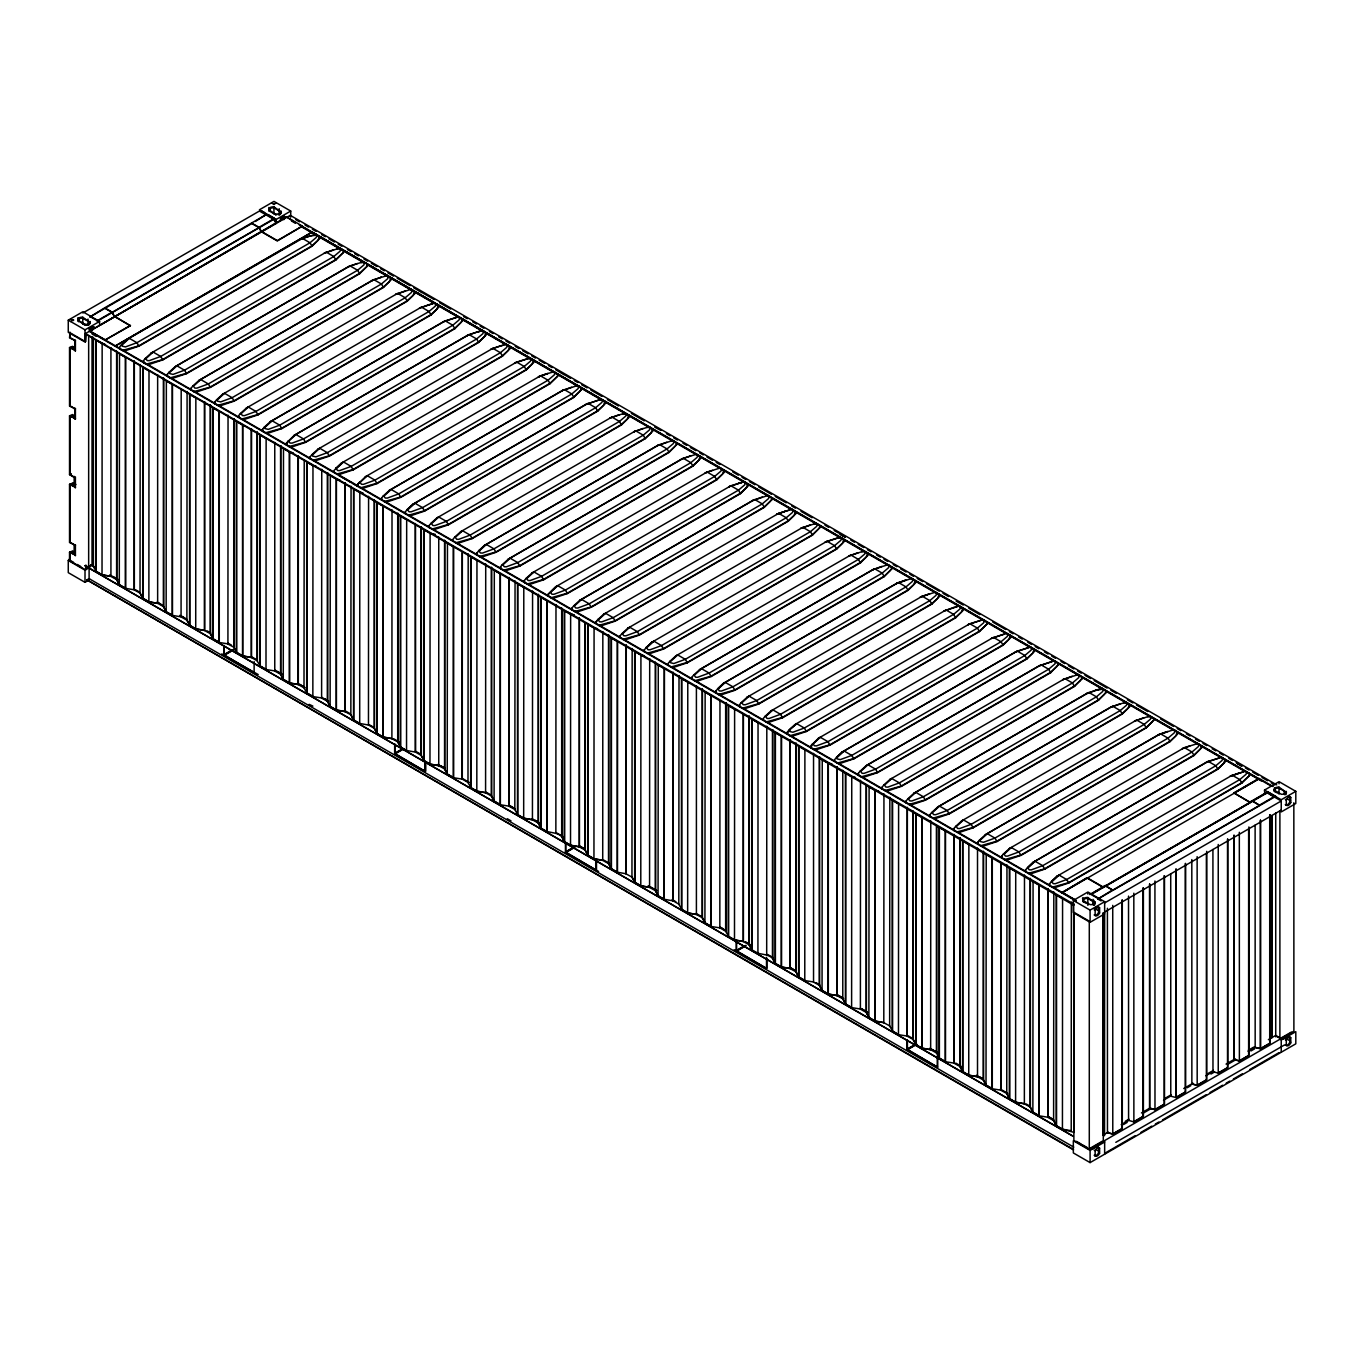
<?xml version="1.0" encoding="UTF-8"?>
<svg xmlns="http://www.w3.org/2000/svg" width="1364" height="1364" viewBox="0 0 1364 1364"><rect width="100%" height="100%" fill="white"/><g stroke="black" fill="none" stroke-linecap="round" stroke-linejoin="round"><path stroke-width="1.5" d="M74.168 339.892C77.884 346.848 71.184 349.747 73.196 347.581M73.588 348.451L73.605 347.087L73.826 347.939M74.168 408.143C77.884 415.082 71.184 417.998 73.196 415.832M72.104 415.85L73.826 416.19M72.07 484.868C75.77 482.703 70.331 485.908 72.974 483.18M72.07 552.761L73.196 552.25M72.104 552.267L74.15 552.369L74.168 544.56M146.17 364.171L162.606 359.602L335.697 259.654L343.472 252.408L335.885 259.961L162.793 359.891L149.699 364.273L145.385 363.728M169.971 377.913L186.408 373.344L359.499 273.414L367.274 266.151L359.687 273.704L186.595 373.634L173.518 378.016L169.596 377.709M193.773 391.656L210.209 387.086L383.301 287.156L389.234 281.717L390.888 277.847L391.076 279.893L383.489 287.446L210.397 387.376L197.32 391.758L193.603 391.553M217.575 405.398L234.011 400.828L407.12 300.898L413.053 295.459L414.707 291.589L414.878 293.635L407.29 301.188L234.199 401.135L221.121 405.5L217.336 405.261M360.403 487.869L376.839 483.282L549.931 383.352L557.706 376.106L550.118 383.642L377.027 483.589L363.949 487.971L359.96 487.596M1052.156 887.248L1068.609 882.679L1241.7 782.731L1249.458 775.485L1241.871 783.038L1068.779 882.968L1055.702 887.35L1052.19 886.958M122.368 350.429L138.804 345.859L311.896 245.912L317.829 240.49L319.483 236.62L319.67 238.666L312.083 246.219L138.975 346.149L125.897 350.531L122.368 350.429L119.844 348.979L119.657 346.933L121.498 344.717M337.232 248.811L340.676 248.828M361.034 262.553L364.478 262.57M503.862 345.007L499.582 346.183M599.103 399.908L602.615 400.078L599.103 399.908L585.991 404.358L412.9 504.288L406.983 509.744L413.07 504.203M646.724 427.392L650.134 427.495M670.474 441.203L673.935 441.237M861.809 551.67L865.27 551.704M1004.467 634.038L991.372 638.403L1006.956 633.22M1052.07 661.523L1038.993 665.905L1054.577 660.722M1075.872 675.265L1079.316 675.282M1099.896 689.025L1095.582 690.286L1103.306 689.127M1123.697 702.767L1127.107 702.869M1147.687 716.629L1151.182 716.799M1243.218 771.871L1230.14 776.252L1245.724 771.069M73.724 348.332L73.826 347.326M143.459 360.676L143.646 362.722L143.459 360.676L145.3 358.459M167.278 374.418L167.448 376.464L167.278 374.418L169.102 372.219M191.079 388.16L191.25 390.206L191.079 388.16L192.904 385.961M214.881 401.903L215.052 403.949L214.881 401.903L216.706 399.703M240.507 413.445L238.683 415.645L239.058 417.435M262.485 429.387L262.672 431.433L262.485 429.387L264.309 427.188M288.128 440.93L286.474 445.176L286.287 443.13L294.061 435.491M310.088 456.872L310.276 458.918L310.088 456.872L311.93 454.672M436.855 309.202L438.304 305.195L438.679 307.377L431.092 314.931L258.001 414.878L244.923 419.242L241.377 419.14L257.813 414.571L430.922 314.641L436.31 309.662M460.657 322.944L462.277 320.915L454.894 328.673L281.802 428.62L268.725 432.985L265.179 432.882L281.632 428.313L454.724 328.383L460.111 323.404M352.901 483.521L357.88 486.402L357.692 484.356L365.467 476.718M357.692 484.356L359.533 482.157M484.459 336.686L485.908 332.68L486.283 334.862L478.713 342.415L305.604 442.362L292.527 446.744L288.998 446.625L305.434 442.055L478.525 342.125L483.913 337.147M381.511 498.099L381.681 500.145L381.511 498.099L383.335 495.899M508.261 350.429L509.71 346.422L510.102 348.604L502.515 356.157L329.406 456.105L316.329 460.486L312.799 460.367L329.236 455.798L502.327 355.868L507.715 350.889M405.313 511.841L405.483 513.887L405.313 511.841L407.137 509.642M532.062 364.171L533.512 360.164L533.904 362.347L526.316 369.9L353.225 469.847L340.13 474.229L336.601 474.126L353.037 469.54L526.129 369.61L531.534 364.631M429.114 525.583L429.285 527.629L429.114 525.583L430.939 523.384M454.741 537.126L452.916 539.343L453.291 541.133M579.666 391.656L581.303 389.627L573.92 397.384L400.828 497.331L387.751 501.713L384.205 501.611L400.641 497.025L573.733 397.095L579.137 392.116M476.718 553.085L476.906 555.114L476.718 553.085L484.305 545.532L657.584 445.499M603.485 405.398L604.934 401.391L605.309 403.591L597.722 411.144L424.63 511.074L411.553 515.456L408.007 515.353L424.443 510.767L597.551 410.837L602.939 405.858M500.52 566.827L500.707 568.856L500.52 566.827L502.361 564.611M627.287 419.14L628.736 415.133L629.111 417.333L621.524 424.886L448.432 524.816L435.355 529.198L431.808 529.096L448.244 524.509L621.353 424.579L626.741 419.601M524.322 580.57L524.509 582.599L524.322 580.57L526.163 578.353M651.088 432.882L652.538 428.876L652.913 431.075L645.325 438.628L472.234 538.558L459.157 542.94L455.61 542.838L472.063 538.251L645.155 438.321L650.543 433.343M744.403 481.628L730.899 485.772L555.711 586.759L548.123 594.312L555.898 586.656M674.89 446.625L676.51 444.596L669.144 452.371L496.036 552.301L482.958 556.683L479.429 556.58L495.865 551.994L668.957 452.064L674.345 447.085M571.942 608.054L572.113 610.1L571.942 608.054L573.767 605.838M698.692 460.367L700.141 456.377L700.533 458.56L692.946 466.113L519.837 566.043L506.76 570.425L503.231 570.322L519.667 565.736L692.759 465.806L698.146 460.827M596.136 621.728L598.302 619.239L595.915 621.899L596.307 623.689M722.494 474.109L723.943 470.12L724.335 472.302L716.748 479.855L543.656 579.785L530.562 584.167L527.033 584.065L543.469 579.495L716.56 479.548L721.965 474.57M620.091 635.846L620.262 637.892L620.091 635.846L621.916 633.646M746.296 487.852L747.762 483.862L748.137 486.044L740.55 493.598L567.458 593.528L554.364 597.909L550.834 597.807L567.271 593.238L740.362 493.291L745.767 488.312M644.251 649.793L644.439 651.839L644.251 649.793L651.839 642.256L827.01 541.269L840.514 537.126M770.097 501.611L771.734 499.565L764.352 507.34L591.26 607.27L578.183 611.652L574.636 611.549L591.072 606.98L764.164 507.033L769.569 502.054M669.894 661.335L668.053 663.552L668.428 665.342M794.087 515.456L795.536 511.449L795.928 513.631L788.341 521.184L615.249 621.114L602.155 625.496L598.626 625.394L615.062 620.825L788.153 520.878L793.558 515.916M691.855 677.294L692.042 679.323L691.855 677.294L693.696 675.078M818.264 529.403L819.883 527.374L812.501 535.131L639.409 635.078L626.332 639.46L622.785 639.341L639.222 634.772L812.313 534.841L817.718 529.863M715.657 691.037L715.844 693.065L715.657 691.037L723.432 683.381L896.523 583.451L905.935 580.024L896.353 583.536L911.919 578.353M842.423 543.349L843.873 539.343L844.248 541.542L836.661 549.095L663.569 649.025L650.492 653.407L646.945 653.305L663.398 648.718L836.49 548.788L841.878 543.81M739.476 704.779L739.646 706.825L739.476 704.779L741.3 702.562M866.225 557.092L867.674 553.085L868.05 555.284L860.479 562.838L687.371 662.768L674.293 667.149L670.764 667.047L687.2 662.461L860.292 562.531L865.68 557.552M765.102 716.305L763.277 718.521L763.652 720.311M890.027 570.834L891.647 568.805L884.281 576.58L711.19 676.51L698.095 680.892L694.566 680.789L711.002 676.203L884.094 576.273L889.481 571.294M986.905 621.95L987.076 623.996L979.488 631.549L806.397 731.479L804.317 728.035L796.747 723.67L788.904 730.047L787.25 734.309L787.079 732.263L794.666 724.71L969.838 623.74L983.342 619.597M913.829 584.576L915.278 580.587L915.67 582.769L908.083 590.322L734.991 690.252L721.897 694.634L718.368 694.532L734.804 689.962L907.895 590.015L913.3 585.037M812.535 743.687L810.881 747.949L810.693 745.903L818.468 738.248M937.631 598.319L939.097 594.329L939.472 596.511L931.885 604.064L758.793 703.995L745.716 708.376L742.169 708.274L758.606 703.705L931.697 603.758L937.102 598.779M842.27 751.99L834.495 759.646L834.887 761.436M961.432 612.078L962.899 608.071L963.274 610.254L955.687 617.807L782.595 717.737L769.518 722.119L765.971 722.016L782.407 717.447L955.499 617.5L960.904 612.521M858.314 773.388L858.485 775.434L858.314 773.388L860.138 771.172M806.397 731.479L793.319 735.861L789.773 735.759L806.209 731.189L979.318 631.242L987.076 623.996M882.116 787.13L882.286 789.176L882.116 787.13L883.94 784.914M1008.866 639.443L1010.315 635.453L1010.707 637.636L1003.12 645.189L830.028 745.119L816.934 749.501L813.404 749.399L829.841 744.829L1002.932 644.882L1008.32 639.904M906.088 800.975L906.276 803.021L906.088 800.975L907.93 798.775M1032.667 653.203L1034.117 649.196L1034.509 651.378L1026.921 658.931L853.83 758.861L840.736 763.243L837.206 763.141L853.642 758.572L1026.734 658.624L1032.139 653.646M929.907 814.717L930.077 816.763L929.907 814.717L931.731 812.518M1056.469 666.945L1058.106 664.899L1050.723 672.674L877.632 772.604L864.554 776.986L861.008 776.883L877.444 772.314L1050.536 672.367L1055.941 667.388M953.879 828.562L954.067 830.608L953.879 828.562L955.721 826.362M1080.288 680.687L1081.908 678.641L1074.525 686.416L901.434 786.346L888.356 790.728L884.81 790.626L901.246 786.056L1074.338 686.109L1079.742 681.13M977.681 842.304L977.869 844.35L977.681 842.304L979.523 840.105M1104.26 694.532L1105.897 692.486L1098.514 700.261L925.423 800.191L912.328 804.572L908.799 804.47L925.235 799.901L1098.327 699.971L1103.732 694.992M1001.67 856.149L1001.858 858.195L1001.67 856.149L1003.512 853.949M1128.062 708.274L1129.528 704.267L1129.904 706.45L1122.316 714.003L949.225 813.933L936.147 818.315L932.601 818.212L949.037 813.643L1122.129 713.713L1127.534 708.734M1025.472 869.891L1025.66 871.937L1025.472 869.891L1033.247 862.253L1208.231 761.368L1221.735 757.225M1152.051 722.119L1153.671 720.09L1146.306 727.847L973.197 827.795L960.12 832.176L956.59 832.057L973.026 827.488L1146.118 727.558L1151.506 722.579M1049.462 883.753L1049.632 885.782L1049.462 883.753L1057.219 876.097M1175.853 735.861L1177.303 731.854L1177.695 734.037L1170.107 741.59L997.016 841.537L983.921 845.919L980.392 845.799L996.828 841.23L1169.92 741.3L1175.325 736.321M1199.843 749.706L1201.462 747.677L1194.097 755.451L1020.988 855.381L1007.911 859.763L1004.381 859.661L1020.818 855.075L1193.909 755.144L1199.297 750.166M1223.644 763.448L1225.094 759.441L1225.486 761.641L1217.899 769.194L1044.79 869.124L1031.713 873.506L1028.183 873.403L1044.619 868.817L1217.711 768.887L1223.099 763.908M334.282 472.421L333.89 470.614L341.477 463.061L516.666 362.091L530.153 357.948M357.88 486.402L357.914 484.186M548.516 596.102L548.345 594.141M88.66 580.229L85.011 582.326L68.268 572.658L68.268 560.485L69.837 558.677M579.41 618.062L579.41 846.754L570.646 845.203L564.577 841.69L561.883 836.626C555.881 831.051 547.135 833.864 540.945 828.238L538.251 823.174L538.251 594.499M626.144 873.915L626.264 645.121L626.144 873.915L632.163 877.205L634.857 882.269L640.927 885.765L649.69 887.316M790.233 739.782L790.233 968.474L781.47 966.923L775.4 963.41L772.706 958.346C766.704 952.771 757.958 955.567 751.769 949.958L749.075 944.894L749.075 716.219M837.087 766.824L836.967 995.635L828.187 994.083L822.049 990.537L819.355 985.473L819.355 756.781M936.693 826.448L936.693 1053.025L930.657 1049.734L921.894 1048.183L915.96 1044.551L913.266 1039.487L907.231 1036.214L907.367 807.403M1071.337 1130.756L1062.573 1129.204L1056.503 1125.709L1053.809 1120.645L1047.791 1117.355L1047.91 888.544M121.345 344.836L127.432 339.295M145.147 358.579L151.234 353.037M168.948 372.321L175.035 366.78M192.75 386.063L198.837 380.522M216.552 399.805L222.639 394.264M240.354 413.548L246.441 408.007M264.156 427.29L270.26 421.749L445.244 320.864L458.747 316.721M311.776 454.775L317.863 449.233L492.847 348.349L506.351 344.205M336.277 467.954L335.578 468.517L341.665 462.976M383.182 496.002L389.269 490.46M430.785 523.486L436.872 517.945M454.587 537.228L460.691 531.687M479.088 550.408L478.406 550.971L484.493 545.429M502.208 564.713L508.295 559.172M526.01 578.455L532.096 572.914M573.613 605.94L579.7 600.399M603.689 614.26L597.756 619.682M621.762 633.749L627.849 628.207M646.621 647.133L645.922 647.695L652.026 642.154M669.741 661.438L675.828 655.896M693.543 675.18L699.63 669.639M717.498 688.82L723.244 683.483L898.433 582.496L906.003 586.878L908.083 590.322M741.146 702.665L747.233 697.123M764.948 716.407L771.035 710.866M836.337 757.429L842.082 752.093L1015.362 652.06M859.985 771.291L866.072 765.75M883.787 785.033L889.874 779.492M907.776 798.878L913.863 793.337M931.578 812.62L937.665 807.079M955.567 826.465L961.654 820.923M979.369 840.207L985.456 834.666M1003.358 854.052L1009.445 848.51M1027.314 867.692L1033.06 862.355L1206.151 762.408L1208.231 761.368L1215.818 765.75L1217.899 769.194M1051.286 881.536L1057.049 876.199L1232.221 775.212L1239.791 779.594L1241.871 783.038M138.975 346.149L136.894 342.705L129.324 338.34L122.044 344.956L122.146 346.132L125.454 346.916L136.894 342.705L310.003 242.775L316.209 237.507L317.164 234.983M162.793 359.891L160.713 356.447L153.126 352.083L145.846 358.698L147.21 360.59L149.256 360.659L160.713 356.447L333.805 256.517L340.011 251.249L340.983 248.725M234.199 401.135L232.119 397.691L224.548 393.309L217.268 399.925L217.37 401.101L220.678 401.886L232.119 397.691L405.21 297.744L411.434 292.476L412.388 289.952M258.001 414.878L255.921 411.434L248.35 407.052L241.07 413.667L242.417 415.577L244.48 415.628L255.921 411.434L429.012 311.486L435.235 306.218L436.19 303.695M281.802 428.62L279.722 425.176L272.152 420.794L264.872 427.409L264.974 428.586L268.282 429.37L279.722 425.176L452.814 325.229L459.037 319.96L459.992 317.437M329.406 456.105L327.326 452.66L319.756 448.279L312.475 454.894L312.578 456.088L315.885 456.855L327.326 452.66L500.435 352.713L506.641 347.445L507.596 344.922M353.225 469.847L351.145 466.403L343.558 462.021L336.277 468.636L337.641 470.546L339.687 470.597L351.145 466.403L524.236 366.473L530.443 361.187L531.414 358.664M377.027 483.589L374.947 480.145L367.359 475.763L360.096 482.379L361.443 484.288L363.489 484.339L374.947 480.145L548.038 380.215L554.244 374.93L555.216 372.406M448.432 524.816L446.352 521.372L438.782 517.007L431.501 523.606L432.848 525.515L434.911 525.566L446.352 521.372L619.444 421.442L625.667 416.156L626.622 413.633M472.234 538.558L470.154 535.114L462.584 530.749L455.303 537.348L456.65 539.257L458.713 539.326L470.154 535.114L643.245 435.184L649.469 429.899L650.423 427.375M543.656 579.785L541.576 576.341L533.989 571.976L526.709 578.575L528.073 580.484L530.119 580.553L541.576 576.341L714.668 476.411L720.874 471.143L721.846 468.619M567.458 593.528L565.378 590.083L557.791 585.719L550.527 592.317L551.874 594.227L553.92 594.295L565.378 590.083L738.47 490.153L744.676 484.885L745.648 482.362M615.249 621.114L613.169 617.67L605.582 613.306L598.302 619.921L599.666 621.813L601.712 621.882L613.169 617.67L786.261 517.74L792.467 512.472L793.439 509.948M639.409 635.078L637.329 631.634L629.759 627.252L622.478 633.868L623.825 635.777L625.871 635.829L637.329 631.634L810.421 531.687L816.627 526.419L817.599 523.895M663.569 649.025L661.489 645.581L653.919 641.216L646.638 647.815L647.985 649.724L650.048 649.793L661.489 645.581L834.58 545.651L840.804 540.366L841.759 537.842M687.371 662.768L685.291 659.323L677.72 654.959L670.44 661.557L670.542 662.751L673.85 663.535L685.291 659.323L858.399 559.393L864.606 554.108L865.56 551.602M758.793 703.995L756.713 700.55L749.126 696.186L741.863 702.784L743.21 704.694L745.256 704.762L756.713 700.55L929.805 600.62L936.011 595.352L936.983 592.828M782.595 717.737L780.515 714.293L772.945 709.928L765.664 716.526L767.011 718.436L769.057 718.504L780.515 714.293L953.606 614.363L959.813 609.094L960.785 606.571M796.747 723.67L790.523 728.939L789.568 731.462L792.876 732.246L804.317 728.035L977.408 628.105L983.632 622.837L984.586 620.313M830.028 745.119L827.931 741.675L820.361 737.31L813.08 743.909L814.444 745.818L816.49 745.886L827.931 741.675L1001.04 641.745L1007.246 636.477L1008.201 633.953M901.434 786.346L899.353 782.902L891.783 778.537L884.503 785.153L885.85 787.045L887.896 787.113L899.353 782.902L1072.445 682.972L1078.651 677.703L1079.623 675.18M973.197 827.795L971.117 824.35L963.547 819.969L956.266 826.584L957.613 828.494L959.676 828.545L971.117 824.35L1144.226 724.403L1150.432 719.135L1151.387 716.612M1020.988 855.381L1018.908 851.937L1011.338 847.556L1004.057 854.171L1005.404 856.081L1007.467 856.132L1018.908 851.937L1192 752.007L1198.223 746.722L1199.178 744.198M1044.79 869.124L1042.71 865.68L1035.14 861.315L1027.859 867.913L1029.206 869.823L1031.269 869.874L1042.71 865.68L1215.818 765.75L1222.025 760.464L1222.979 757.941M1068.779 882.968L1066.699 879.524L1059.129 875.159L1051.849 881.758L1053.196 883.667L1055.259 883.736L1066.699 879.524L1239.791 779.594L1246.014 774.309L1246.969 771.802M73.588 320.523L70.621 318.801M274.573 204.481L271.607 202.776M333.583 249.782L324.138 253.193L339.721 248.009M357.385 263.525L347.956 266.935L174.848 366.865L350.037 265.895L363.54 261.752M405.006 291.009L395.56 294.419L411.144 289.236M428.16 304.956L428.961 304.649L419.362 308.162L434.945 302.978M526.316 369.9L524.236 366.473L516.666 362.091L514.569 363.131L527.697 358.681L531.108 358.783M571.618 387.206L562.19 390.615L577.773 385.432M619.239 414.69L609.793 418.1L625.377 412.917M643.041 428.432L633.595 431.842L649.179 426.659M666.843 442.175L657.397 445.585L672.981 440.402M740.55 493.598L738.47 490.153L730.899 485.772L728.819 486.812L741.931 482.362M768.205 495.388L752.621 500.554L762.203 497.042M810.216 524.952L800.77 528.362L816.354 523.179M836.661 549.095L834.58 545.651L827.01 541.269L824.93 542.309L838.059 537.859L841.469 537.962M858.178 552.642L848.732 556.052L864.316 550.868M881.979 566.384L872.534 569.794L888.117 564.611M959.54 605.855L943.956 611.021L953.555 607.509M1072.223 676.237L1062.795 679.647L1078.378 674.464M1096.366 689.962L1086.767 693.492L1102.351 688.308M1120.014 703.824L1110.586 707.234L1126.17 702.051M1144.004 717.669L1134.558 721.079L1150.142 715.895M1167.806 731.411L1158.36 734.821L1173.944 729.638M1102.982 887.248L1105.283 885.526L1112.734 890.146L1105.351 885.884L1102.982 887.248L1087.006 878.041L1061.874 892.55M1264.718 793.524L1267.037 792.16L1274.47 797.07L1097.867 899.029L1112.734 889.822M1265.059 794.087L1267.139 792.842L1281.239 800.975L1104.652 902.934M68.268 320.165L85.011 329.832L85.011 342.023L68.268 332.339L68.268 320.165L82.829 311.759L99.572 321.427L99.572 325.485L276.176 223.15M82.829 313.004L259.416 211.045L273.755 219.314L276.176 223.474L276.176 219.468L259.416 209.8L273.976 201.395L290.737 211.062L290.737 217.166M70.604 321.512L73.605 319.79M273.312 204.481L276.295 202.759M251.709 223.577L89.819 317.045L104.687 307.838L112.121 312.134L114.44 316.516L130.415 325.757L114.44 316.175M104.687 307.838L266.423 214.455L273.857 218.752L276.176 222.792M255.375 221.445L266.423 214.455M75.412 340.676L69.53 337.863L70.041 332.185L70.041 337.573L73.622 339.636M88.609 325.28A3.717 2.148 60 0 1 88.012 324.206L89.001 323.643A3.717 2.148 60 0 0 89.274 324.189M112.121 312.134L97.27 320.711L89.819 316.414M251.556 223.031L259.007 227.328L273.857 218.752M104.687 308.145L112.07 312.407L258.938 227.618L261.308 231.71L277.301 240.951L302.416 226.1L286.44 216.876L89.308 331.35L1076.026 901.024M97.151 321.273L273.755 219.314M85.011 329.832L99.572 321.427M276.176 219.468L290.737 211.062M85.506 333.549L1073.826 904.161L1073.826 905.287L86 334.385L85.506 341.699L85.506 333.549L290.242 215.341L1276.721 784.88M75.463 408.944L69.53 406.114L69.53 347.632L72.633 346.303M70.041 347.973L72.735 347.581M69.53 347.632L75.463 350.48L70.041 347.343L70.041 405.807L73.622 407.887M89.308 330.685L105.284 339.909L130.415 325.399M259.007 227.328L261.308 231.368L277.301 240.593L302.416 226.1M130.415 325.757L105.284 339.909M496.752 338.971L312.1 232.17L114.968 346.166L312.1 232.05L641.626 422.601M69.53 415.884L75.463 418.731L70.041 415.594L70.041 474.365L74.969 477.792L69.53 474.655L69.53 415.884L72.633 414.537M70.041 416.208L72.735 415.832M371.929 280.575L198.667 380.607L373.838 279.637L387.342 275.494M69.53 474.655L71.286 473.632M75.463 545.378L69.53 542.531L69.53 484.425L72.633 483.078M70.041 484.749L71.917 483.794M69.53 484.425L75.463 487.272L70.041 484.135L70.041 542.241L73.622 544.304M454.894 328.673L452.814 325.229L445.244 320.864L443.164 321.904L270.072 421.834L272.152 420.794M86 565.156L85.506 569.828L69.53 560.621L69.53 552.301L72.633 550.971M70.041 552.642L72.735 552.25M69.53 552.301L75.463 555.148L70.041 552.011L70.041 560.331L73.622 562.394M467.153 335.561L293.874 435.576L469.046 334.606L482.549 330.463M88.677 566.691L92.053 564.747M85.506 565.446L88.66 567.271L92.036 565.327L92.036 336.686M85.011 582.326L85.011 570.152L89.734 567.39M1073.434 1149.869L86.955 579.888L89.103 578.66L1073.741 1147.124M86.955 580.331L89.495 578.865M562.36 390.53L389.098 490.546L564.27 389.575L571.84 393.957L573.92 397.384M223.849 654.703L231.198 650.457M233.466 649.605L223.867 655.163L223.867 645.939M233.466 649.997L224.242 655.334L224.242 645.462M681.386 459.242L508.107 559.274L683.279 458.287L696.782 454.144M752.792 500.469L579.529 600.501L754.701 499.514L762.271 503.896L764.352 507.34M394.639 753.32L401.988 749.075M394.656 744.539L394.656 753.763L402.414 749.279M402.414 749.671L395.031 753.934L395.031 744.062M872.721 569.709L699.442 669.741L874.614 568.754L882.201 573.136L884.281 576.58M565.429 851.92L572.778 847.675M565.446 843.157L565.446 852.364L573.204 847.879M575.045 847.215L565.821 852.534L565.821 842.662M1039.163 665.803L865.884 765.835L1041.073 664.865L1048.643 669.23L1050.723 672.674M1086.955 693.389L913.675 793.422L1088.864 692.452L1096.434 696.816L1098.514 700.261M1110.756 707.132L937.477 807.164L1112.666 706.194L1120.236 710.559L1122.316 714.003M738.06 949.463L743.585 946.275M745.835 945.423L736.236 950.981L736.236 941.757M745.835 945.815L736.611 951.151L736.611 941.279M302.416 226.458L1259.006 778.861L1061.874 892.857L1087.006 877.683L1102.982 886.907M1249.867 802.441L1252.169 800.736L1259.62 805.34L1252.22 801.077L1249.867 802.441L1233.874 792.876L1259.006 778.384L1273.209 786.585M1233.874 793.234L1259.006 778.742M1104.652 913.88L1090.092 922.286L1073.332 912.618L1073.332 900.428L1087.892 892.022L1104.652 901.706L1104.533 1135.718M1264.496 790.08L1279.057 781.674L1295.8 791.342L1295.8 803.515L1281.239 811.921L1281.239 799.747L1264.496 790.08L1264.786 794.24M1089.768 894.528L1105.283 885.526M1267.037 792.16L1249.867 802.1L1233.874 792.876M1091.422 893.931L1264.718 793.882M1102.828 887.657L1250.004 802.697M1092.138 893.914L1267.139 792.842M1259.62 805.033L1274.47 796.457M1112.734 890.146L1259.62 805.34M1093.348 905.031A3.717 2.148 60 0 1 1093.076 904.485L1094.081 900.479M1284.496 794.666A3.717 2.148 60 0 1 1284.24 794.121L1285.229 793.541A3.717 2.148 60 0 0 1285.809 794.632M1073.332 900.428L1090.092 910.112L1104.652 901.706M1281.239 799.747L1295.8 791.342M1104.652 912.022L1281.239 810.08M907.009 1049.138L916.216 1043.835M907.026 1040.357L907.026 1049.581L916.642 1044.04M916.642 1044.432L907.401 1049.751L907.401 1039.88M1074.099 1131.694L1073.604 903.462M1125.266 1121.293L1128.932 1119.179M1165.674 1097.952L1171.182 1094.781M1207.924 1073.57L1213.431 1070.382M1248.333 1050.229L1253.84 1047.058M1102.811 1135.24L1108.335 1132.069M1121.208 1124.635L1128.557 1120.373L1133.876 1121.89L1143.39 1116.383L1143.39 887.862M1141.446 1112.939L1150.636 1107.636M1163.509 1100.202L1170.875 1095.957M1183.747 1088.523L1192.954 1083.204M1205.827 1075.77L1213.176 1071.524M1226.066 1064.091L1235.255 1058.788M1248.094 1051.371L1255.494 1047.092M1268.367 1039.658L1275.732 1035.412L1281.239 1038.601L1281.239 1052.241M1123.51 1124.533L1127.158 1122.419M1143.731 1112.854L1150.909 1108.71M1187.209 1087.756L1190.84 1085.659M1210.959 1074.048L1214.54 1071.968M1228.913 1063.681L1236.108 1059.521M1250.907 1050.979L1254.539 1048.882M1133.825 1121.719L1143.117 1116.366L1143.117 887.828M1191.812 859.559L1191.863 1084.022L1197.183 1085.335L1206.424 1079.811L1206.424 853.404M1255.119 1047.313L1260.438 1048.626L1269.714 1043.272L1269.714 814.734M1107.415 908.288L1107.466 1132.751L1112.785 1134.064L1122.299 1128.574L1122.299 900.052M1149.664 884.094L1149.664 1108.386L1154.984 1109.699L1164.498 1104.209L1164.498 875.688M1170.721 873.864L1170.772 1096.213L1176.092 1097.526L1185.606 1092.018L1185.606 863.497M1191.812 1083.869L1197.132 1085.181L1206.697 1079.845L1206.697 851.324M1234.062 835.365L1234.062 1059.658L1239.382 1060.97L1248.895 1055.48L1248.895 826.959M1255.119 825.135L1255.17 1047.484L1260.489 1048.797L1270.003 1043.307L1270.003 814.768M1089.29 1148.744L1102.283 1141.242M1279.892 1038.703L1291.265 1032.139M1089.29 1149.323L1089.29 921.194L1073.877 912.294L1073.877 1140.44L1089.29 1149.323L1103.288 1141.242L1103.169 912.874M1091.899 1149.221L1095.497 1147.141M1283.047 1038.856L1286.644 1036.776M1281.239 1040.067L1295.8 1031.661L1295.8 1043.835L1090.092 1162.605L1073.332 1152.938L1073.332 1140.747L1090.092 1150.415L1104.652 1142.009M1115.803 1142.35L1284.342 1045.046M1106.102 1152.495L1135.257 1135.649M1140.986 1132.342L1151.762 1126.118M1155.359 1124.038L1158.957 1121.975M1162.554 1119.895L1178.718 1110.569M1178.99 1110.398L1206.151 1094.729M1210.021 1092.496L1222.587 1085.233M1226.185 1083.152L1229.782 1081.089M1233.363 1079.009L1242.348 1073.826M1249.884 1069.478L1279.04 1052.633M129.324 338.34L127.244 339.38L302.416 238.41L315.919 234.267M153.126 352.083L151.046 353.123L326.235 252.152L333.805 256.517L335.885 259.961M347.956 266.935L350.037 265.895L357.607 270.26L359.687 273.704M224.548 393.309L222.468 394.349L397.64 293.379L405.21 297.744L407.29 301.188M248.35 407.052L246.27 408.092L421.442 307.122L429.012 311.486L431.092 314.931M317.676 449.319L319.756 448.279M341.477 463.061L343.558 462.021M367.359 475.763L365.279 476.803L540.468 375.833L553.972 371.69M585.991 404.358L601.575 399.175M412.9 504.288L588.072 403.318L595.642 407.7L597.722 411.144M438.782 517.007L436.702 518.047L611.873 417.06L619.444 421.442L621.524 424.886M462.584 530.749L460.503 531.789L635.675 430.802L643.245 435.184L645.325 438.628M484.305 545.532L659.477 444.545L667.047 448.927L669.144 452.371M533.989 571.976L531.909 573.016L707.098 472.029L720.584 467.886M555.711 586.759L557.791 585.719M605.582 613.306L603.502 614.346L778.673 513.376L792.177 509.232M629.759 627.252L627.679 628.293L802.85 527.322L810.421 531.687L812.501 535.131M651.839 642.256L653.919 641.216M677.72 654.959L675.64 655.999L850.812 555.012L858.399 559.393L860.479 562.838M749.126 696.186L747.046 697.226L922.235 596.239L935.738 592.095M772.945 709.928L770.865 710.968L946.036 609.981L953.606 614.363L955.687 617.807M820.361 737.31L818.281 738.35L993.452 637.363L1001.04 641.745L1003.12 645.189M842.082 752.093L1017.271 651.105L1030.758 646.979M891.783 778.537L889.703 779.577L1064.875 678.607L1072.445 682.972L1074.525 686.416M963.547 819.969L961.467 821.009L1136.638 720.039L1144.226 724.403L1146.306 727.847M1011.338 847.556L1009.258 848.596L1184.429 747.625L1197.933 743.482M1033.06 862.355L1035.14 861.315M1057.049 876.199L1059.129 875.159M73.775 552.693L71.849 552.505L72.974 551.397M380.556 277.472L381.357 277.165L371.758 280.677L373.838 279.637L381.409 284.002L383.489 287.446M538.558 376.788L547.97 373.361M690.014 456.122L690.798 455.815L681.199 459.327L683.279 458.287L690.866 462.669L692.946 466.113M776.781 514.313L786.193 510.886L776.593 514.416L778.673 513.376L786.261 517.74L788.341 521.184M928.952 594.073L929.736 593.766L920.325 597.193M443.164 321.904L456.292 317.454M475.763 332.441L466.965 335.646L469.046 334.606L476.633 338.971L478.713 342.415M500.213 345.979L490.767 349.389L492.847 348.349L500.435 352.713L502.515 356.157M712.554 470.341L705 473.069L707.098 472.029L714.668 476.411L716.748 479.855M927.708 594.551L920.154 597.279L922.235 596.239L929.805 600.62L931.885 604.064M1165.453 732.246L1158.548 734.736L985.268 834.751L1160.457 733.781L1168.027 738.146L1170.107 741.59M1189.902 745.938L1182.349 748.666L1184.429 747.625L1192 752.007L1194.097 755.451M1206.151 762.408L1219.28 757.958M1230.328 776.167L1238.938 773.047M547.186 373.668L538.388 376.873L540.468 375.833L548.038 380.215L550.118 383.642M785.408 511.21L789.722 509.948M72.07 484.254L74.15 484.169L74.168 476.343M428.808 304.752L432.473 303.712M476.565 332.134L480.094 331.196M476.411 332.236L480.043 331.264M738.248 483.402L741.897 482.447M953.385 607.611L957.068 606.571M980.869 620.313L967.758 624.763L969.838 623.74L977.408 628.105L979.488 631.549M1028.303 647.695L1015.191 652.145L1017.271 651.105L1024.841 655.487L1026.921 658.931M72.07 347.462L73.4 347.905M72.974 346.729L72.139 348.025M72.974 414.98L72.139 416.276M316.96 235.171L309.935 235.921L300.336 239.45L302.416 238.41L310.003 242.775L312.083 246.219M134.337 361.102L134.337 589.794L125.454 588.361L119.299 584.815L119.503 353.924L125.573 357.436L125.573 588.242L119.503 584.73L116.827 579.666L110.791 576.392L102.027 574.841L96.094 571.209L96.094 340.403L105.54 344.649M293.055 452.729L289.424 452.217L289.424 683.023L298.187 684.575L304.223 687.865M312.85 465.755L316.363 466.369M339.772 479.889L336.277 479.276L336.277 710.081L345.041 711.633L351.06 714.907L353.753 719.97L359.823 723.483L368.587 725.034L374.486 728.444L377.18 733.508L383.25 737.003L392.014 738.555M353.753 719.97L353.753 489.164L363.336 493.291M429.967 533.375L435.235 534.296M564.577 841.69L564.577 610.884L574.159 615.011M570.527 614.516L574.022 615.13M593.954 628.037L597.449 628.668M640.79 655.095L644.302 655.709M95.872 340.471L95.872 571.277L102.027 574.841L110.927 576.273L110.927 347.581M140.236 364.512L140.032 593.272L142.726 598.336L148.881 601.882L157.764 603.314L163.663 606.724L166.357 611.788L172.427 615.283L172.427 384.478L166.357 380.982L166.152 611.856L172.307 615.403L181.19 616.835M134.218 361.221L134.218 589.913L140.236 593.204L142.93 598.25L149 601.763L157.644 603.434L157.644 374.759M187.09 391.553L186.885 620.313L189.579 625.377L195.717 628.923L204.498 630.492L210.516 633.766L213.21 638.829L219.28 642.342L219.28 411.536L213.21 408.024L213.21 638.829M210.312 405.159L210.312 633.851L213.006 638.898L219.144 642.461L228.044 643.893M233.943 418.612L233.943 647.286L236.637 652.35L242.707 655.862L251.47 657.414L251.47 428.722M233.738 418.68L233.738 647.371L236.415 652.435L242.57 655.982L251.334 657.533L257.37 660.824L257.37 432.132M831.835 763.789L828.187 763.277L828.187 994.083M259.842 435.15L259.842 665.956L265.997 669.502L274.897 670.935M851.613 776.798L855.245 777.309M280.796 445.653L280.796 674.345L283.49 679.408L289.543 682.904L298.324 684.455L298.324 455.781M878.552 790.949L875.04 790.336L869.107 786.704L868.885 1017.578L875.04 1021.142L883.804 1022.693L889.84 1025.967M306.695 462.191L306.695 692.997L312.85 696.561L321.751 697.993M327.65 472.711L327.65 701.386L330.327 706.45L336.397 709.962L345.16 711.514L345.16 482.822M374.282 499.821L374.282 728.512L376.976 733.576L383.131 737.123L391.894 738.674L397.913 741.965L400.607 747.029L406.677 750.524L415.44 752.076L421.34 755.486L424.034 760.549L430.103 764.045L438.867 765.613M421.135 526.879L421.135 755.554L423.829 760.618L429.967 764.181L438.748 765.733L444.766 769.006L447.46 774.07L453.53 777.582L453.53 546.776L447.46 543.264L447.239 774.138L453.394 777.702L462.294 779.134L468.193 782.527M485.72 792.654L476.957 791.103L470.887 787.591L467.988 782.612L468.193 553.852M470.665 556.87L470.665 787.676L476.82 791.222L485.584 792.774L491.62 796.064L494.314 801.128L500.366 804.624L500.366 573.818L494.314 570.322L494.092 801.197L500.247 804.743L509.147 806.175L509.147 577.484M532.574 819.696L523.793 818.144L517.74 814.649L514.825 809.653L515.046 580.894M517.519 583.911L517.519 814.717L523.674 818.264L532.437 819.832L538.473 823.106L541.15 828.17L547.22 831.665L547.22 600.876L541.15 597.364L541.15 828.17M561.678 608.02L561.678 836.712L564.372 841.776L570.527 845.322L579.291 846.874L585.309 850.164L588.003 855.211L594.073 858.723L602.837 860.275M585.105 623.655L585.105 850.232L587.799 855.296L593.954 858.843L602.717 860.394L608.736 863.685L611.43 868.749L617.5 872.244L626.264 873.795M632.163 648.514L631.958 877.274L634.652 882.338L640.79 885.884L649.571 887.452L655.59 890.726L658.283 895.79L664.353 899.302L673.117 900.854L679.016 904.247M681.489 678.59L681.489 909.396L687.644 912.942L696.407 914.494L702.443 917.784L705.137 922.831L711.19 926.344L711.19 695.538L705.137 692.042L704.915 922.916L711.07 926.463L719.97 927.895L725.87 931.305L725.87 702.613M728.342 705.631L728.342 936.437L734.497 939.984L743.261 941.535L749.296 944.826L751.973 949.89L758.043 953.385M772.501 729.74L772.501 958.415L775.195 963.478L781.35 967.042L790.114 968.593L796.133 971.867L798.827 976.931L804.896 980.443M795.928 743.261L795.928 971.952L798.622 977.016L804.777 980.563L813.66 981.995M819.559 756.713L819.559 985.405L822.253 990.469L828.323 993.964L837.087 995.515M842.782 770.302L842.782 998.994L845.475 1004.057L851.613 1007.604L860.514 1009.036M883.94 1022.574L875.176 1021.005L869.107 1017.51L866.413 1012.446L866.413 785.886M892.312 800.31L892.312 1031.099L898.467 1034.662L907.367 1036.094M939.165 827.351L939.165 1058.157L945.32 1061.704L954.22 1063.136L954.22 834.444M959.898 837.922L959.898 1066.614L962.592 1071.678L968.747 1075.224L977.511 1076.776L983.529 1080.066L986.223 1085.13L992.293 1088.625L992.293 857.837L986.223 854.324L986.019 1085.198L992.174 1088.762L1001.057 1090.194L1001.057 863.617M1024.483 1103.715L1015.72 1102.163L1009.65 1098.651L1006.956 1093.587L1000.937 1090.313L1000.937 863.736M1006.956 864.912L1006.751 1093.672L1009.445 1098.719L1015.6 1102.283L1024.364 1103.834L1030.383 1107.108L1033.077 1112.171L1039.146 1115.684L1039.146 884.878L1033.077 881.383L1032.872 1112.257L1039.01 1115.803L1047.91 1117.235M1053.809 891.954L1053.605 1120.714L1056.299 1125.777L1062.437 1129.324L1074.269 1132.444M1212.92 1071.678L1218.291 1073.161L1227.805 1067.654L1227.805 839.133M1107.415 1132.58L1112.734 1133.91L1122.009 1128.54L1122.009 900.018M281.257 212.068L273.908 207.84A4.348 2.506 0 0 0 268.913 210.721L276.244 214.966L268.896 209.766A4.348 2.506 0 0 1 273.908 206.868L281.257 212.068A4.348 2.506 0 0 1 280.848 213.619M1286.32 791.376A4.348 2.506 0 0 1 1281.308 794.274L1273.976 790.029A4.348 2.506 0 0 1 1278.989 787.147L1286.32 792.348L1278.989 788.102A4.348 2.506 0 0 0 1273.925 790.609M295.783 219.672L299.466 221.803M305.007 224.992L308.69 227.123M312.373 229.254L316.056 231.368M321.597 234.574L325.28 236.705M328.963 238.836L334.504 242.025M338.187 244.156L341.87 246.287M347.411 249.476L351.094 251.607M354.776 253.738L358.476 255.869M364 259.058L367.683 261.189M371.383 263.32L376.907 266.509M380.59 268.64L384.29 270.771M387.973 272.902L393.514 276.091M397.197 278.222L410.104 285.673M413.786 287.804L422.005 292.766M423.011 293.124L434.076 299.5M439.6 302.706L450.666 309.082M463.572 316.533L467.255 318.665M472.797 321.87L476.479 324.001M480.162 326.115L483.862 328.247M489.386 331.452L493.069 333.566M498.61 336.772L502.293 338.903M505.976 341.034L509.676 343.148M515.2 346.354L518.883 348.485M522.582 350.599L528.107 353.805M531.789 355.936L535.489 358.067M539.172 360.181L544.696 363.387M548.396 365.518L552.079 367.632M555.762 369.763L564.082 374.793M564.986 375.1L570.51 378.288M574.21 380.42L577.893 382.551M581.576 384.665L587.117 387.87M590.8 390.002L601.865 396.378M607.389 399.584L618.455 405.961M631.362 413.411L644.268 420.862M654.703 427.12L660.875 430.444M666.399 433.65L670.082 435.764M673.782 437.895L677.465 440.026M682.989 443.215L686.689 445.346M690.372 447.477L695.896 450.683M699.596 452.797L703.278 454.928M706.961 457.059L712.502 460.248M716.185 462.379L719.868 464.51M732.775 471.961L738.316 475.166M741.999 477.281L745.682 479.412M749.382 481.543L754.906 484.749M758.589 486.863L771.495 494.314M775.195 496.445L786.244 502.839M791.785 506.027L795.468 508.158M801.009 511.347L812.074 517.74M824.981 525.191L828.664 527.322M834.188 530.511L837.888 532.642M839.031 533.529L845.186 537.092M850.795 540.093L854.478 542.224M858.161 544.355L863.702 547.544M867.385 549.675L871.067 551.806M876.609 554.995L880.291 557.126M883.974 559.257L887.657 561.388M893.198 564.577L896.881 566.708M900.581 568.839L906.105 572.028M909.788 574.159L913.488 576.29M917.171 578.421L922.695 581.61M926.395 583.741L939.302 591.192M942.984 593.323L948.509 596.511M956.164 601.149L963.257 605.036M968.798 608.225L979.864 614.618M992.77 622.069L1005.677 629.52M1009.36 631.651L1013.043 633.783M1018.584 636.971L1022.267 639.102M1027.808 642.291L1031.491 644.422M1035.174 646.553L1038.856 648.684M1044.398 651.873L1048.081 654.004M1051.763 656.135L1055.463 658.266M1060.987 661.455L1064.67 663.586M1068.37 665.717L1073.894 668.906M1077.577 671.037L1081.277 673.168M1084.96 675.299L1090.484 678.488M1094.184 680.619L1107.091 688.07M1110.773 690.201L1116.315 693.389M1127.363 699.783L1132.904 702.972M1136.587 705.103L1147.653 711.497M1160.559 718.947L1173.466 726.398M1177.149 728.529L1180.849 730.661M1186.373 733.849L1190.056 735.98M1195.597 739.169L1199.28 741.3M1202.963 743.431L1206.663 745.562M1212.187 748.751L1215.87 750.882M1219.569 753.013L1223.252 755.144M1228.776 758.333L1232.476 760.464M1236.159 762.595L1241.871 766.108M1245.383 767.915L1249.066 770.046M1252.749 772.177L1258.29 775.366M1261.973 777.497L1267.497 780.685M1271.197 782.817L1274.88 784.948M840.429 534.535L844.981 537.16M1237.131 763.567L1241.683 766.193M295.596 222.826L286.44 216.876M299.262 224.958L1006.24 633.118M1244.974 770.95L1007.996 634.141M1271.316 786.158L1246.764 771.99M1288.4 796.44A3.785 2.182 -60 0 1 1289.781 796.866L1290.753 797.428L1290.753 802.561A3.785 2.182 -60 0 1 1286.286 805.135L1285.314 804.572M291.487 221.002L295.187 223.133M300.711 226.339L363.404 262.519M367.087 264.65L1261.376 780.958M1273.976 791.001L1277.642 793.115M280.541 217.746L283.831 219.638M1287.258 798.963L1290.549 800.856M1285.314 799.423L1286.286 799.986A3.785 2.182 -60 0 1 1290.753 797.428M1289.781 796.866L1289.781 801.998L1290.753 802.561M261.377 210.755L264.667 212.665M267.958 214.557L274.539 218.359M1268.094 791.973L1276.329 796.729M251.556 223.338L258.938 227.618M1090.433 894.119L1097.867 898.399M1097.594 898.876L1101.123 900.905M90.092 321.461A4.348 2.506 0 0 1 85.079 324.359L85.079 325.331L77.748 320.131A4.348 2.506 0 0 1 82.761 317.232L90.092 322.433A4.348 2.506 0 0 1 89.683 323.984M1095.156 901.74A4.348 2.506 0 0 1 1090.16 904.622L1082.811 900.393A4.348 2.506 0 0 1 1087.824 897.512L1095.173 902.695A4.348 2.506 0 0 1 1095.173 903.497M90.092 322.433L82.761 318.204A4.348 2.506 0 0 0 77.748 321.086L77.782 317.846M1095.173 902.695L1087.824 898.467A4.348 2.506 0 0 0 1082.76 900.973M1083.817 902.098L1082.846 898.109L1082.846 901.536M1095.957 907.418A3.785 2.182 -60 0 1 1098.617 907.213L1099.589 907.776L1099.589 912.925A3.785 2.182 -60 0 1 1095.139 915.5L1094.167 914.937M77.748 320.131L85.079 324.359M1082.811 901.365L1086.477 903.48M89.393 328.093L92.684 330.003M1094.457 908.373L1099.401 911.22M89.086 329.525L90.075 330.088A3.785 2.182 -60 0 1 94.525 327.513L93.553 326.951A3.785 2.182 -60 0 0 93.281 326.712M1094.167 909.788L1095.139 910.351A3.785 2.182 -60 0 1 1099.589 907.776M1098.617 907.213L1098.617 912.363L1099.589 912.925M1061.874 892.192L1076.077 900.376M91.627 332.134L1074.423 899.541M144.021 362.943L144.976 363.489M338.715 475.337L347.735 480.554M92.053 333.975L96.213 336.379M608.532 635.061L608.532 863.753L611.225 868.817L617.363 872.363L617.5 641.438L611.43 637.943L611.43 868.749M664.353 668.496L658.283 664.984L658.062 895.858L664.217 899.422L664.353 668.496L664.217 899.422M930.794 820.923L930.657 1049.734L922.013 1048.064L922.013 817.258L915.96 813.745L915.96 1044.551M69.53 332.475L85.506 341.699M1288.4 1036.759A3.785 2.182 -60 0 1 1289.781 1037.169L1290.753 1037.731L1290.753 1042.88A3.785 2.182 -60 0 1 1286.286 1045.455L1285.314 1044.892M1285.621 1038.328L1290.549 1041.175M1285.314 1039.743L1286.286 1040.306A3.785 2.182 -60 0 1 1290.753 1037.731M1289.781 1037.169L1289.781 1042.318L1290.753 1042.88M1276.414 1036.248L1280.864 1038.822M73.98 483.402L75.924 484.527M1103.169 1135.053L1103.323 912.959M112.854 576.478L118.395 579.666M157.133 602.018L160.816 604.15M181.105 615.863L184.788 617.994M206.919 630.782L210.619 632.913M275.17 670.167L282.536 674.43M299.142 684.012L302.825 686.143M324.956 698.931L328.656 701.062M415.338 751.104L420.862 754.292M441.152 766.005L444.834 768.137M509.403 805.408L513.086 807.539M535.217 820.31L538.899 822.441M579.478 845.868L585.02 849.073M651.412 887.401L656.937 890.59M719.646 926.804L723.346 928.918M745.477 941.706L749.16 943.837M767.608 954.476L773.132 957.681M789.739 967.264L795.263 970.452M837.684 994.953L841.383 997.067M861.656 1008.78L867.197 1011.986M929.907 1048.183L937.29 1052.445M955.721 1063.102L959.421 1065.216M979.71 1076.929L983.393 1079.06M1047.944 1116.332L1051.627 1118.463M109.768 574.892L117.151 579.154M135.582 589.794L139.281 591.925M157.713 602.564L163.254 605.769M179.843 615.352L187.209 619.597M227.788 643.024L231.471 645.155M251.743 656.868L257.285 660.057M277.574 671.77L281.257 673.901M299.688 684.54L305.229 687.729M321.819 697.311L327.343 700.516M345.791 711.156L349.474 713.287M369.763 725L373.446 727.131M393.736 738.828L399.26 742.033M437.98 764.386L443.522 767.574M461.953 778.23L469.335 782.476M485.925 792.058L491.449 795.263M509.897 805.902L515.422 809.091M532.028 818.673L539.394 822.935M555.983 832.517L563.366 836.78M579.956 846.362L583.656 848.476M603.928 860.19L609.469 863.395M648.19 885.748L651.873 887.879M672.162 899.575L675.845 901.706M696.134 913.42L701.659 916.608M721.948 928.321L725.631 930.453M747.762 943.223L751.445 945.354M790.165 967.707L793.848 969.838M815.979 982.626L819.662 984.74M838.11 995.396L843.634 998.584M860.241 1008.166L867.606 1012.429M908.168 1035.839L911.868 1037.97M932.141 1049.683L937.682 1052.872M957.954 1064.585L961.654 1066.716M976.402 1075.241L981.927 1078.43M1000.375 1089.069L1007.74 1093.331M1026.188 1103.97L1029.871 1106.102M1048.302 1116.758L1053.843 1119.946M90.621 564.747L95.702 567.441M233.943 647.286L227.924 644.013L228.044 415.202M280.796 674.345L274.761 671.054L274.761 442.379M327.65 701.386L321.614 698.112L321.751 469.301M515.046 809.585L509.011 806.294L509.011 577.62M819.559 985.405L813.541 982.114L813.541 753.422M866.413 1012.446L860.394 1009.155L860.514 780.361M977.511 848.101L977.511 1076.776L968.866 1075.105L962.796 1071.61L960.12 1066.546L954.084 1063.255L954.084 834.58M1097.253 1147.124A3.785 2.182 -60 0 1 1098.617 1147.533L1099.589 1148.096L1099.589 1153.245A3.785 2.182 -60 0 1 1095.139 1155.82L1094.167 1155.257M181.19 390.275L181.071 616.954L187.09 620.245L189.784 625.309L195.853 628.804L204.617 630.356L204.617 401.681M257.165 432.2L257.165 660.892L260.064 665.888L266.133 669.383M304.223 461.305L304.002 687.933L306.917 692.929L312.97 696.424M679.016 675.572L678.812 904.332L681.71 909.311L687.78 912.823L696.407 914.494L696.407 685.802M725.648 702.682L725.648 931.373L728.564 936.369L734.616 939.864L743.397 941.416L743.397 714.855M836.967 766.96L836.967 995.635L842.986 998.925L845.68 1003.989L851.75 1007.485M889.84 797.292L889.635 1026.052L892.533 1031.031L898.603 1034.543M939.387 1058.089L945.44 1061.584L945.44 830.778L939.387 827.283L939.387 1058.089L936.471 1053.093L936.471 826.516M280.575 445.721L280.575 674.413L283.269 679.477L289.424 683.023M327.428 472.779L327.428 701.471L330.122 706.518L336.277 710.081M351.06 486.232L350.855 714.992L353.549 720.056L359.704 723.602L359.823 492.677M397.708 513.341L397.708 742.033L400.402 747.097L406.54 750.643L406.677 519.718L400.607 516.223L400.607 747.029M913.045 810.881L913.045 1039.573L915.738 1044.636L921.894 1048.183L921.894 817.377M1096.11 1149.63L1099.401 1151.54M1094.167 1150.108L1095.139 1150.67A3.785 2.182 -60 0 1 1099.589 1148.096M1098.617 1147.533L1098.617 1152.682L1099.589 1153.245M77.185 564.457L80.715 566.486M1076.52 1141.378L1081.413 1144.191M1082.129 1144.618L1087.5 1147.704M68.268 560.485L85.011 570.152M224.242 654.942L254.13 672.64L254.13 661.574M395.031 753.542L424.937 771.24L424.937 762.016M565.821 852.159L595.727 869.857L595.727 860.633M736.611 950.759L766.517 968.457L766.517 957.392M907.401 1049.359L937.307 1067.057L937.307 1055.992M221.752 653.902L258.239 674.566M309.151 704.353L312.885 706.109M394.656 753.763L425.346 771.393M507.255 818.724L510.988 820.872M565.446 852.364L598.591 871.46M734.139 949.719L766.926 968.611L766.892 958.756M907.026 1049.581L937.716 1067.211M86.955 579.888L1073.434 1149.426M349.832 481.765L350.804 482.327M771.751 497.741L771.939 499.787M1201.496 745.852L1201.667 747.898M1153.705 718.265L1153.893 720.294M1105.914 690.661L1106.102 692.707M1081.925 676.817L1082.112 678.863M1058.123 663.074L1058.311 665.121M891.681 566.981L891.868 569.027M819.917 525.549L820.088 527.578M676.544 442.771L676.715 444.817M581.32 387.802L581.507 389.848M557.518 374.06L557.706 376.106M462.311 319.074L462.481 321.12M367.087 264.105L367.274 266.151M343.285 250.362L343.472 252.408M997.016 841.537L994.936 838.093L987.348 833.711L980.068 840.326L980.187 841.52L983.478 842.287L994.936 838.093L1168.027 738.146L1174.234 732.877L1175.205 730.354M949.225 813.933L947.145 810.506L939.557 806.124L932.294 812.739L933.641 814.649L935.687 814.7L947.145 810.506L1120.236 710.559L1126.442 705.29L1127.414 702.767M925.423 800.191L923.343 796.764L915.756 792.382L908.475 798.997L909.839 800.89L911.885 800.958L923.343 796.764L1096.434 696.816L1102.641 691.548L1103.612 689.025M877.632 772.604L875.552 769.16L867.964 764.795L860.701 771.393L862.048 773.303L864.094 773.371L875.552 769.16L1048.643 669.23L1054.849 663.961L1055.821 661.438M853.83 758.861L851.75 755.417L844.163 751.053L836.882 757.651L837.002 758.844L840.292 759.629L851.75 755.417L1024.841 655.487L1031.048 650.219L1032.019 647.695M734.991 690.252L732.911 686.808L725.324 682.443L718.044 689.042L719.408 690.951L721.454 691.019L732.911 686.808L906.003 586.878L912.209 581.593L913.181 579.086M711.19 676.51L709.092 673.066L701.522 668.701L694.242 675.299L695.606 677.209L697.652 677.277L709.092 673.066L882.201 573.136L888.407 567.85L889.362 565.344M591.26 607.27L589.18 603.826L581.61 599.461L574.329 606.059L575.676 607.969L577.722 608.037L589.18 603.826L762.271 503.896L768.478 498.627L769.449 496.104M519.837 566.043L517.757 562.599L510.187 558.234L502.907 564.832L504.254 566.742L506.317 566.81L517.757 562.599L690.866 462.669L697.072 457.383L698.027 454.877M496.036 552.301L493.956 548.857L486.385 544.492L479.105 551.09L480.452 553L482.515 553.068L493.956 548.857L667.047 448.927L673.27 443.641L674.225 441.135M424.63 511.074L422.55 507.63L414.98 503.248L407.7 509.863L409.047 511.773L411.093 511.824L422.55 507.63L595.642 407.7L601.865 402.414L602.82 399.891M400.828 497.331L398.748 493.887L391.178 489.506L383.898 496.121L385.245 498.031L387.291 498.082L398.748 493.887L571.84 393.957L578.046 388.672L579.018 386.148M305.604 442.362L303.524 438.918L295.954 434.536L288.674 441.152L290.021 443.061L292.084 443.112L303.524 438.918L476.633 338.971L482.839 333.703L483.794 331.179M210.397 387.376L208.317 383.949L200.747 379.567L193.466 386.183L194.813 388.092L196.859 388.143L208.317 383.949L381.409 284.002L387.615 278.733L388.587 276.21M186.595 373.634L184.515 370.207L176.928 365.825L169.665 372.44L169.767 373.617L173.058 374.401L184.515 370.207L357.607 270.26L363.813 264.991L364.785 262.468M112.07 312.407L114.44 316.516M1032.872 1112.257L1030.178 1107.193L1030.178 878.501M986.019 1085.198L983.325 1080.135L983.325 851.46M868.885 1017.578L866.208 1012.514L866.208 785.954M704.915 922.916L702.221 917.853L702.221 689.161M658.062 895.858L655.385 890.794L655.385 662.12M494.092 801.197L491.398 796.133L491.398 567.441M447.239 774.138L444.562 769.091L444.562 540.4M166.152 611.856L163.458 606.792L163.458 378.101M119.299 584.815L116.605 579.751L116.605 351.06M96.094 571.209L93.178 566.213L93.178 337.539M1249.458 775.485L1249.322 773.149M1293.839 802.765L1293.89 1031.184L1104.652 1140.56L1104.652 1154.2M1286.286 799.986L1286.286 805.135M1286.286 1040.306L1286.286 1045.455M1284.24 790.694L1284.24 794.121M1279.892 811.137L1279.892 1039.283M1279.04 782.8L1279.04 783.771M1278.989 787.147L1279.04 794.206M1275.732 812.961L1275.732 1036.879M1274.965 791.751L1274.965 788.307A3.785 2.182 -60 0 0 1274.692 788.068M1271.862 815.655L1271.862 1037.834L1271.691 815.57M1270.327 815.553L1270.327 1037.885M1260.489 820.258L1260.489 1048.797M1260.438 820.105L1260.438 1048.626M1248.623 829.039L1248.623 1055.446L1239.33 1060.817L1234.011 1059.504L1234.011 835.194M1239.33 832.279L1239.382 1060.97M1227.515 839.099L1227.515 1067.637L1218.24 1072.991L1218.24 844.469M1212.92 849.499L1212.971 1071.848M1197.132 856.643L1197.183 1085.335M1185.316 863.463L1185.316 1092.001L1176.041 1097.355L1176.041 868.834L1176.092 1097.526M1164.225 875.654L1164.225 1104.175L1154.933 1109.546L1149.613 1108.216L1149.613 883.923M1154.933 881.008L1154.984 1109.699M1133.825 893.198L1133.876 1121.89M1128.522 896.114L1128.574 1120.56M1112.734 905.372L1112.785 1134.064M1095.139 910.351L1095.139 915.5M1095.139 1150.67L1095.139 1155.82M1093.093 899.336L1093.093 904.485M1090.092 910.112L1090.092 922.286M1090.092 1150.415L1090.092 1162.605M1087.875 893.164L1087.875 894.119M1087.824 897.495L1087.875 905.338M1075.292 900.428L1075.292 901.399M1071.337 902.064L1071.217 1130.875M1062.437 1129.324L1062.573 898.399L1056.503 894.903L1056.503 1125.709M1056.299 894.972L1056.299 1125.777M1047.791 888.663L1047.791 1117.355M1039.01 884.997L1039.01 1115.803M1030.383 878.433L1030.383 1107.108M1024.483 875.023L1024.364 1103.834M1015.6 1102.283L1015.72 871.357L1009.65 867.845L1009.65 1098.651M1009.445 867.93L1009.445 1098.719M992.174 857.956L992.174 1088.762M983.529 851.375L983.529 1080.066M968.747 1075.224L968.866 844.299L962.796 840.804L962.796 1071.61M962.592 840.872L962.592 1071.678M960.12 837.854L960.12 1066.546M945.32 830.898L945.32 1061.704M937.682 1055.787L937.682 1067.228M915.738 813.831L915.738 1044.636M913.266 812.927L913.266 1039.487M907.231 807.522L907.231 1036.214M898.467 1034.662L898.603 803.737L892.533 800.225L892.533 1031.031M883.94 793.882L883.804 1022.693M851.613 1007.604L851.75 776.679L845.68 773.183L845.68 1003.989M845.475 773.252L845.475 1004.057M828.323 993.964L828.323 763.158L822.253 759.663L822.049 990.537M804.777 980.563L804.896 749.637L798.827 746.125L798.827 976.931M798.622 746.21L798.622 977.016M796.133 743.192L796.133 971.867M790.114 739.902L790.114 968.593M781.47 966.923L781.47 736.117L775.4 732.604L775.4 963.41M781.35 736.236L781.35 967.042M775.195 732.69L775.195 963.478M772.706 729.672L772.706 958.346M766.807 726.262L766.687 955.073M757.924 953.504L758.043 722.579L751.973 719.084L751.973 949.89M751.769 719.152L751.769 949.958M749.296 716.134L749.296 944.826M743.261 714.975L743.261 941.535M734.497 939.984L734.616 709.058L728.564 705.563L728.564 936.369M719.97 701.335L719.834 928.014M711.07 695.657L711.07 926.463M702.443 689.093L702.443 917.784M687.644 912.942L687.78 682.017L681.71 678.505L681.71 909.311M655.59 664.166L655.59 890.726M649.69 658.642L649.571 887.452M640.79 885.884L640.927 654.959L634.857 651.463L634.857 882.269M634.652 651.532L634.652 882.338M617.363 641.557L617.363 872.363M611.225 638.011L611.225 868.817M608.736 634.993L608.736 863.685M602.837 631.583L602.717 860.394M596.494 860.633L596.494 869.857M596.102 860.155L596.102 870.027M593.954 858.843L594.073 627.917L588.003 624.422L588.003 855.211M587.799 624.49L587.799 855.296M585.309 623.587L585.309 850.164M579.291 618.182L579.291 846.874M570.646 614.397L570.527 845.322M564.372 610.97L564.372 841.776M561.883 610.066L561.883 836.626M555.983 604.542L555.864 833.353M547.1 600.995L547.1 831.801M540.945 597.432L540.945 828.238M538.473 594.414L538.473 823.106M532.574 591.021L532.437 819.832M523.674 818.264L523.793 587.338L517.74 583.843L517.74 814.649M500.247 573.937L500.247 804.743M491.62 567.373L491.62 796.064M485.72 563.963L485.584 792.774M476.82 791.222L476.957 560.297L470.887 556.802L470.887 787.591M453.394 546.896L453.394 777.702M444.766 540.332L444.766 769.006M438.748 537.041L438.748 765.733M429.967 764.181L430.103 533.256L424.034 529.744L424.034 760.549M425.704 762.033L425.704 771.257M425.312 761.538L425.312 771.41M423.829 529.812L423.829 760.618M421.34 526.794L421.34 755.486M415.44 525.515L415.44 752.076L415.321 523.52M400.402 516.291L400.402 747.097M397.913 513.273L397.913 741.965M392.014 509.863L391.894 738.674M383.25 737.003L383.25 506.197L377.18 502.702L377.18 733.508M383.131 506.317L383.131 737.123M376.976 502.77L376.976 733.576M374.486 501.867L374.486 728.444M368.587 496.343L368.468 725.154M353.549 489.25L353.549 720.056M345.041 482.941L345.041 711.633M336.397 709.962L336.397 479.156L330.327 475.644L330.122 706.518M312.85 696.561L312.97 465.636L306.917 462.123L306.917 692.929M298.187 455.9L298.187 684.575M290.242 215.341L290.242 216.467M289.543 682.904L289.543 452.098L283.49 448.603L283.269 679.477M279.177 208.692L279.177 213.841A3.717 2.148 60 0 0 279.756 214.915M273.908 206.868L273.959 213.943M269.902 208.044L269.902 211.471M268.93 207.481L268.93 210.909M265.997 669.502L266.133 438.577L260.064 435.082L260.064 665.888M251.334 428.842L251.334 657.533M242.707 655.862L242.707 425.057L236.637 421.544L236.637 652.35M242.57 425.176L242.57 655.982M236.415 421.629L236.415 652.435M219.144 411.655L219.144 642.461M213.006 408.109L213.006 638.898M210.516 405.091L210.516 633.766M204.498 401.8L204.498 630.492M195.717 628.923L195.853 397.998L189.784 394.503L189.784 625.309M189.579 394.571L189.579 625.377M172.307 384.597L172.307 615.403M163.663 378.033L163.663 606.724M148.881 601.882L149 370.957L142.93 367.462L142.93 598.25M142.726 367.53L142.726 598.336M125.454 357.556L125.454 588.361M116.827 353.106L116.827 579.666M102.147 343.916L102.027 574.841M93.4 337.454L93.4 566.145M89.103 565.958L89.103 578.66M88.66 336.516L88.66 567.271M88.012 319.057L88.012 324.206M86 566.623L86 569.538M82.761 317.232L82.812 324.308M78.754 318.409L78.754 321.836M75.412 340.062L75.412 351.077M75.412 408.296L75.412 419.311M75.412 476.854L75.412 487.869M75.412 544.73L75.412 555.745M74.969 341L74.969 350.77M74.969 409.251L74.969 419.021M74.969 477.792L74.969 487.562M74.969 545.668L74.969 555.438M73.826 415.577L73.826 416.463M73.826 484.118L73.826 485.004M73.826 551.994L73.826 552.88M73.605 483.879L73.588 485.226M72.326 347.104L72.326 348.451M72.326 415.338L72.326 416.702M72.326 483.896L72.326 485.243M72.326 551.772L72.326 553.119M70.229 560.468L70.229 561.439M1098.617 1152.682A3.785 2.182 -60 0 1 1094.763 1155.649M1289.781 801.998A3.785 2.182 -60 0 1 1285.587 804.811M1288.639 796.661A3.717 2.148 60 0 1 1288.366 796.9M1286.32 792.348A4.348 2.506 0 0 1 1285.11 794.53M1094.763 908.714A3.785 2.182 -60 0 1 1095.531 907.793M1082.453 898.262A3.785 2.182 -60 0 1 1083.817 898.671M1098.617 912.363A3.785 2.182 -60 0 1 1094.763 915.329M1097.491 907.026A3.717 2.148 60 0 1 1096.127 907.452M1094.661 904.98A3.717 2.148 60 0 1 1094.064 903.906M1094.746 904.247A4.348 2.506 0 0 1 1093.945 904.895M1285.587 1039.197A3.785 2.182 -60 0 1 1285.911 1038.669M1289.781 1042.318A3.785 2.182 -60 0 1 1285.587 1045.131M1288.042 1037.373A3.717 2.148 60 0 1 1286.866 1037.288M1288.639 1036.981A3.717 2.148 60 0 1 1288.366 1037.22M89.359 328.963A3.785 2.182 -60 0 1 90.058 327.957M90.894 327.155A3.785 2.182 -60 0 1 91.763 326.644M92.411 326.746A3.717 2.148 60 0 1 90.638 327.053M89.325 324.325A4.348 2.506 0 0 1 86.444 325.331M284.104 216.194A3.785 2.182 -60 0 1 284.701 216.586L285.673 217.149A3.785 2.182 -60 0 0 281.223 219.723L280.251 219.161A3.785 2.182 -60 0 1 281.206 217.592M281.615 217.166A3.785 2.182 -60 0 1 283.337 216.16M281.24 211.113A4.348 2.506 0 0 1 276.244 213.995M283.576 216.382A3.717 2.148 60 0 1 281.802 216.706M280.473 213.96A4.348 2.506 0 0 1 278.273 214.881M575.301 386.165L578.813 386.336L575.301 386.165M622.905 413.65L626.417 413.821L622.905 413.65M813.882 523.912L817.394 524.083L813.882 523.912M1073.332 1136.365L85.011 565.77L1073.332 1136.365M875.176 1021.005L875.176 790.199L875.04 1021.142M673.117 900.854L673.117 672.162L672.981 900.973M462.294 779.134L462.294 552.556L462.157 779.253"/></g></svg>
